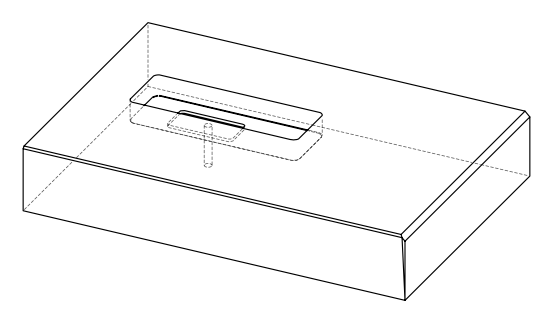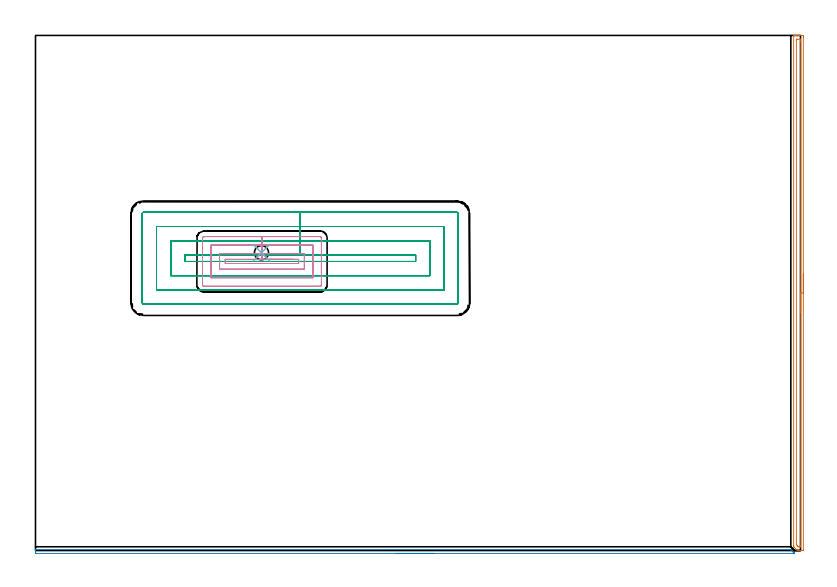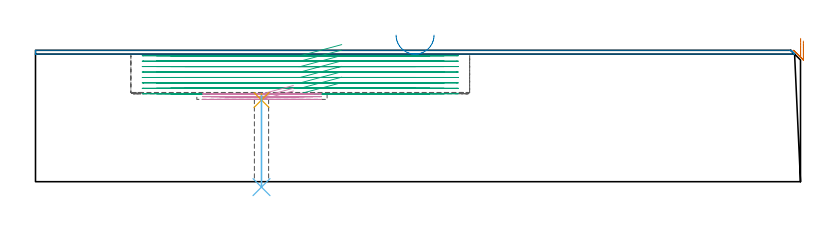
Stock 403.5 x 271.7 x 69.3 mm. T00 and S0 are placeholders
(PLAN: 6 operations, 4 tool changes, 34.3 min)
(1 AREA_MILL | FG_CHAMFER_SURFACE | UGT0205_001 | 4.52 min | 3531 mm3)
(2 AREA_MILL_1 | FG_CHAMFER_SURFACE_1 | UGT0205_001 | 3.35 min | 852 mm3)
(3 MILL_RECTANGULAR_POCKET | POCKET_RECTANGULAR_STRAIGHT | UGT0201_092 | Follow Part, ap 3, ae 75% | 22.88 min | 246135 mm3)
(4 MILL_RECTANGULAR_POCKET_1 | POCKET_RECTANGULAR_STRAIGHT_1 | UGT0201_014 | Follow Part, ap 1.5, ae 75% | 3.33 min | 6641 mm3)
(5 SPOT_DRILL | STEP1HOLE | NXT0321_9005460120000 | 0.03 min | 2 mm3)
(6 DRILL_THROUGH_HOLE_INTO_CENTER | STEP1HOLE | NXT0301_046 | 0.2 min | 1923 mm3)
(TOOL UGT0205_001 | Chamfer Mill 20 x 3 x 45 deg. | D20 FL50 Z2)
(TOOL UGT0201_092 | End mill 12 mm | D12 R1 FL26 Z4)
(TOOL UGT0201_014 | End mill 6 mm | D6 FL24 Z4)
(TOOL NXT0321_9005460120000 | NC Spot Drill, 142deg, 12mm, Carbide, Uncoated | D12 PA142 FL30 Z2)
(TOOL NXT0301_046 | Carbide Drill 7.5mm [860.1-0750-038A1-MM 2214] | D7.5 PA140 FL53 Z2)
(OP 1 AREA_MILL)
G17 G21 G94 G90
T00 M6
G54
G17 G0 G90 X405. Y145.85 S1061 M3
G43 Z79.3 H0
Z74.2
G94 G1 Y145.812 Z73.328 F250.
Y145.698 Z72.463
Y145.509 Z71.612
Y145.247 Z70.78
Y144.913 Z69.974
Y144.51 Z69.2
Y144.042 Z68.464
Y143.51 Z67.772
Y142.921 Z67.129
Y142.278 Z66.54
Y141.586 Z66.008
Y140.85 Z65.54
Y140.076 Z65.137
Y139.27 Z64.803
Y138.438 Z64.541
Y137.587 Z64.352
Y136.722 Z64.238
Y135.85 Z64.2
Y0.609
X404.997 Y0.346 Z64.203
X404.991 Y0.003 Z64.206
X404.955 Y0.001 Z64.242
X403.763 Y0. Z65.433
X403.126 Z66.073
X402.172 Z67.028
X402.032 Z67.167
X401.906 Y0.001 Z67.292
X401.888 Y0.014 Z67.311
X401.536 Y0.363 Z67.663
X401.137 Y0.761 Z68.059
X400.216 Y1.683 Z68.982
X400.018 Y1.884 Z69.177
X399.9 Y2.006 Z69.284
Y2.394 Z69.3
Y271.538
X399.902 Y271.69 Z69.288
X400.029 Y271.697 Z69.163
X400.164 Y271.7 Z69.036
X400.501 Z68.698
X401.137 Z68.057
X402.331 Z66.866
X402.888 Z66.306
X404.359 Z64.836
X404.638 Y271.696 Z64.558
X404.992 Y271.69 Z64.204
X404.996 Y271.457 Z64.202
X404.999 Y271.091 Z64.201
X405. Y270.722 Z64.2
Y135.85
X403.586 Z65.614
X403.585 Y2.575 Z65.615
X403.583 Y2.394 Z65.617
X403.579 Y2.04 Z65.621
X403.569 Y2.01 Z65.631
X403.505 Y2.006 Z65.695
X403.403 Y2.002 Z65.797
X403.273 Y2.001 Z65.927
X402.888 Y2.004 Z66.312
X402.389 Y2.01 Z66.811
X402.012 Y2.345 Z67.188
X401.961 Y2.394 Z67.239
X401.321 Y3.099 Z67.879
X401.314 Y4.179 Z67.886
X401.315 Y269.125 Z67.885
X401.317 Y269.306 Z67.883
X401.321 Y269.66 Z67.879
X401.331 Y269.69 Z67.869
X401.395 Y269.694 Z67.805
X401.498 Y269.698 Z67.702
X401.627 Y269.7 Z67.573
X403.377 Y269.699 Z65.823
X403.531 Y269.695 Z65.669
X403.559 Y269.691 Z65.641
X403.579 Y269.685 Z65.621
X403.58 Y269.652 Z65.62
X403.584 Y269.488 Z65.616
X403.585 Y269.306 Z65.615
X403.586 Y268.594 Z65.614
Y135.85
Y134.978 Z65.652
Y134.114 Z65.766
Y133.262 Z65.955
Y132.43 Z66.217
Y131.624 Z66.551
Y130.85 Z66.954
Y130.114 Z67.423
Y129.422 Z67.954
Y128.779 Z68.543
Y128.19 Z69.186
Y127.659 Z69.878
Y127.19 Z70.614
Y126.787 Z71.388
Y126.453 Z72.194
Y126.191 Z73.026
Y126.002 Z73.878
Y125.888 Z74.743
Y125.85 Z75.614
G0 Z79.3
M5
M2
(OP 2 AREA_MILL_1)
G17 G21 G94 G90
T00 M6
G54
G17 G0 G90 X210.2 Y-1.5 S1061 M3
G43 Z79.3 H0
Z77.3
G94 G1 X210.162 Z76.428 F250.
X210.048 Z75.564
X209.859 Z74.712
X209.597 Z73.88
X209.263 Z73.074
X208.86 Z72.3
X208.392 Z71.564
X207.86 Z70.872
X207.271 Z70.229
X206.628 Z69.64
X205.936 Z69.108
X205.2 Z68.64
X204.426 Z68.237
X203.62 Z67.903
X202.788 Z67.641
X201.937 Z67.452
X201.072 Z67.338
X200.2 Z67.3
X0.446 Y-1.499 Z67.301
X0.167 Y-1.496 Z67.304
X0.002 Y-1.491 Z67.305
X0. Y-1.276 Z67.52
Y-0.944 Z67.851
Y-0.281 Z68.519
Y0.085 Z68.885
X0.007 Y0.46 Z69.251
X0.01 Y0.505 Z69.295
X0.163 Y0.5 Z69.3
X398.001
X398.405 Y0.494 Z69.292
X398.475 Y0.425 Z69.224
X398.512 Y0.389 Z69.187
X398.894 Y0.007 Z68.805
X398.957 Y-0.056 Z68.741
X399.018 Y-0.117 Z68.682
X399.192 Y-0.291 Z68.508
X399.253 Y-0.352 Z68.445
X399.313 Y-0.412 Z68.387
X399.489 Y-0.589 Z68.21
X399.55 Y-0.648 Z68.149
X399.608 Y-0.707 Z68.092
X399.787 Y-0.886 Z67.913
X399.846 Y-0.944 Z67.852
X400.014 Y-1.114 Z67.686
X400.085 Y-1.184 Z67.616
X400.29 Y-1.389 Z67.409
X400.382 Y-1.483 Z67.315
X400.384 Y-1.494 Z67.303
X400.382 Y-1.499 Z67.299
X400.159 Y-1.5 Z67.3
X200.2
X199.328 Z67.338
X198.464 Z67.452
X197.612 Z67.641
X196.78 Z67.903
X195.974 Z68.237
X195.2 Z68.64
X194.464 Z69.108
X193.772 Z69.64
X193.129 Z70.229
X192.54 Z70.872
X192.009 Z71.564
X191.54 Z72.3
X191.137 Z73.074
X190.803 Z73.88
X190.541 Z74.712
X190.352 Z75.564
X190.238 Z76.428
X190.2 Z77.3
G0 Z79.3
M5
M2
(OP 3 MILL_RECTANGULAR_POCKET)
G17 G21 G94 G90
T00 M6
G54
G17 G0 G90 X161.529 Y155.9 S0 M3
G43 Z79.3 H0
Z72.3
G94 G1 X139.65 Z66.437 F250.
X78.8 F500.
Y152.5
X200.5
Y155.9
X139.65
Y163.4
X71.3
Y145.
X208.
Y163.4
X139.65
Y170.9
X63.8
Y137.5
X215.5
Y170.9
X139.65
Y178.4
X57.
G3 X56.3 Y177.7 R0.7
G1 Y130.7
G3 X57. Y130. R0.7
G1 X222.3
G3 X223. Y130.7 R0.7
G1 Y177.7
G3 X222.3 Y178.4 R0.7
G1 X139.65
X138.65
G0 X161.529 Y155.9 Z69.437
G1 X139.65 Z63.575 F250.
X78.8 F500.
Y152.5
X200.5
Y155.9
X139.65
Y163.4
X71.3
Y145.
X208.
Y163.4
X139.65
Y170.9
X63.8
Y137.5
X215.5
Y170.9
X139.65
Y178.4
X57.
G3 X56.3 Y177.7 R0.7
G1 Y130.7
G3 X57. Y130. R0.7
G1 X222.3
G3 X223. Y130.7 R0.7
G1 Y177.7
G3 X222.3 Y178.4 R0.7
G1 X139.65
X138.65
G0 X161.529 Y155.9 Z66.575
G1 X139.65 Z60.712 F250.
X78.8 F500.
Y152.5
X200.5
Y155.9
X139.65
Y163.4
X71.3
Y145.
X208.
Y163.4
X139.65
Y170.9
X63.8
Y137.5
X215.5
Y170.9
X139.65
Y178.4
X57.
G3 X56.3 Y177.7 R0.7
G1 Y130.7
G3 X57. Y130. R0.7
G1 X222.3
G3 X223. Y130.7 R0.7
G1 Y177.7
G3 X222.3 Y178.4 R0.7
G1 X139.65
X138.65
G0 X161.529 Y155.9 Z63.712
G1 X139.65 Z57.85 F250.
X78.8 F500.
Y152.5
X200.5
Y155.9
X139.65
Y163.4
X71.3
Y145.
X208.
Y163.4
X139.65
Y170.9
X63.8
Y137.5
X215.5
Y170.9
X139.65
Y178.4
X57.
G3 X56.3 Y177.7 R0.7
G1 Y130.7
G3 X57. Y130. R0.7
G1 X222.3
G3 X223. Y130.7 R0.7
G1 Y177.7
G3 X222.3 Y178.4 R0.7
G1 X139.65
X138.65
G0 X161.529 Y155.9 Z60.85
G1 X139.65 Z54.987 F250.
X78.8 F500.
Y152.5
X200.5
Y155.9
X139.65
Y163.4
X71.3
Y145.
X208.
Y163.4
X139.65
Y170.9
X63.8
Y137.5
X215.5
Y170.9
X139.65
Y178.4
X57.
G3 X56.3 Y177.7 R0.7
G1 Y130.7
G3 X57. Y130. R0.7
G1 X222.3
G3 X223. Y130.7 R0.7
G1 Y177.7
G3 X222.3 Y178.4 R0.7
G1 X139.65
X138.65
G0 X161.529 Y155.9 Z57.987
G1 X139.65 Z52.125 F250.
X78.8 F500.
Y152.5
X200.5
Y155.9
X139.65
Y163.4
X71.3
Y145.
X208.
Y163.4
X139.65
Y170.9
X63.8
Y137.5
X215.5
Y170.9
X139.65
Y178.4
X57.
G3 X56.3 Y177.7 R0.7
G1 Y130.7
G3 X57. Y130. R0.7
G1 X222.3
G3 X223. Y130.7 R0.7
G1 Y177.7
G3 X222.3 Y178.4 R0.7
G1 X139.65
X138.65
G0 X161.529 Y155.9 Z55.125
G1 X139.65 Z49.262 F250.
X78.8 F500.
Y152.5
X200.5
Y155.9
X139.65
Y163.4
X71.3
Y145.
X208.
Y163.4
X139.65
Y170.9
X63.8
Y137.5
X215.5
Y170.9
X139.65
Y178.4
X57.
G3 X56.3 Y177.7 R0.7
G1 Y130.7
G3 X57. Y130. R0.7
G1 X222.3
G3 X223. Y130.7 R0.7
G1 Y177.7
G3 X222.3 Y178.4 R0.7
G1 X139.65
X138.65
G0 X161.529 Y155.9 Z52.262
G1 X139.65 Z46.4 F250.
X78.8 F500.
Y152.5
X200.5
Y155.9
X139.65
Y163.4
X71.3
Y145.
X208.
Y163.4
X139.65
Y170.9
X63.8
Y137.5
X215.5
Y170.9
X139.65
Y178.4
X57.
G3 X56.3 Y177.7 R0.7
G1 Y130.7
G3 X57. Y130. R0.7
G1 X222.3
G3 X223. Y130.7 R0.7
G1 Y177.7
G3 X222.3 Y178.4 R0.7
G1 X139.65
X138.65
G0 Z79.3
M5
M2
(OP 4 MILL_RECTANGULAR_POCKET_1)
G17 G21 G94 G90
T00 M6
G54
G17 G0 G90 X136.016 Y153.6 S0 M3
G43 Z79.3 H0
Z50.717
G94 G1 X119.45 Z46.278 F250.
X100.1 F500.
Y151.4
X138.8
Y153.6
X119.45
Y156.6
X97.1
Y148.4
X141.8
Y156.6
X119.45
Y161.1
X92.6
Y143.9
X146.3
Y161.1
X119.45
Y165.6
X88.9
G3 X88.1 Y164.8 R0.8
G1 Y140.2
G3 X88.9 Y139.4 R0.8
G1 X150.
G3 X150.8 Y140.2 R0.8
G1 Y164.8
G3 X150. Y165.6 R0.8
G1 X119.45
X118.45
G0 X136.016 Y153.6 Z49.278
G1 X119.45 Z44.839 F250.
X100.1 F500.
Y151.4
X138.8
Y153.6
X119.45
Y156.6
X97.1
Y148.4
X141.8
Y156.6
X119.45
Y161.1
X92.6
Y143.9
X146.3
Y161.1
X119.45
Y165.6
X88.9
G3 X88.1 Y164.8 R0.8
G1 Y140.2
G3 X88.9 Y139.4 R0.8
G1 X150.
G3 X150.8 Y140.2 R0.8
G1 Y164.8
G3 X150. Y165.6 R0.8
G1 X119.45
X118.45
G0 X136.016 Y153.6 Z47.839
G1 X119.45 Z43.4 F250.
X100.1 F500.
Y151.4
X138.8
Y153.6
X119.45
Y156.6
X97.1
Y148.4
X141.8
Y156.6
X119.45
Y161.1
X92.6
Y143.9
X146.3
Y161.1
X119.45
Y165.6
X88.9
G3 X88.1 Y164.8 R0.8
G1 Y140.2
G3 X88.9 Y139.4 R0.8
G1 X150.
G3 X150.8 Y140.2 R0.8
G1 Y164.8
G3 X150. Y165.6 R0.8
G1 X119.45
X118.45
G0 Z79.3
M5
M2
(OP 5 SPOT_DRILL)
G17 G21 G94 G90
T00 M6
G54
G17 G0 G90 X119.2 Y157.1 S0 M3
G43 Z79.3 H0
G94 G81 G98 Z43.077 F250. R46.4
G80
M5
M2
(OP 6 DRILL_THROUGH_HOLE_INTO_CENTER)
G17 G21 G94 G90
T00 M6
G54
G17 G0 G90 X119.2 Y157.1 S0 M3
G43 Z79.3 H1
G94 G73 G98 Z-2.865 F250. Q6.609 R45.4
G80
M5
M2
